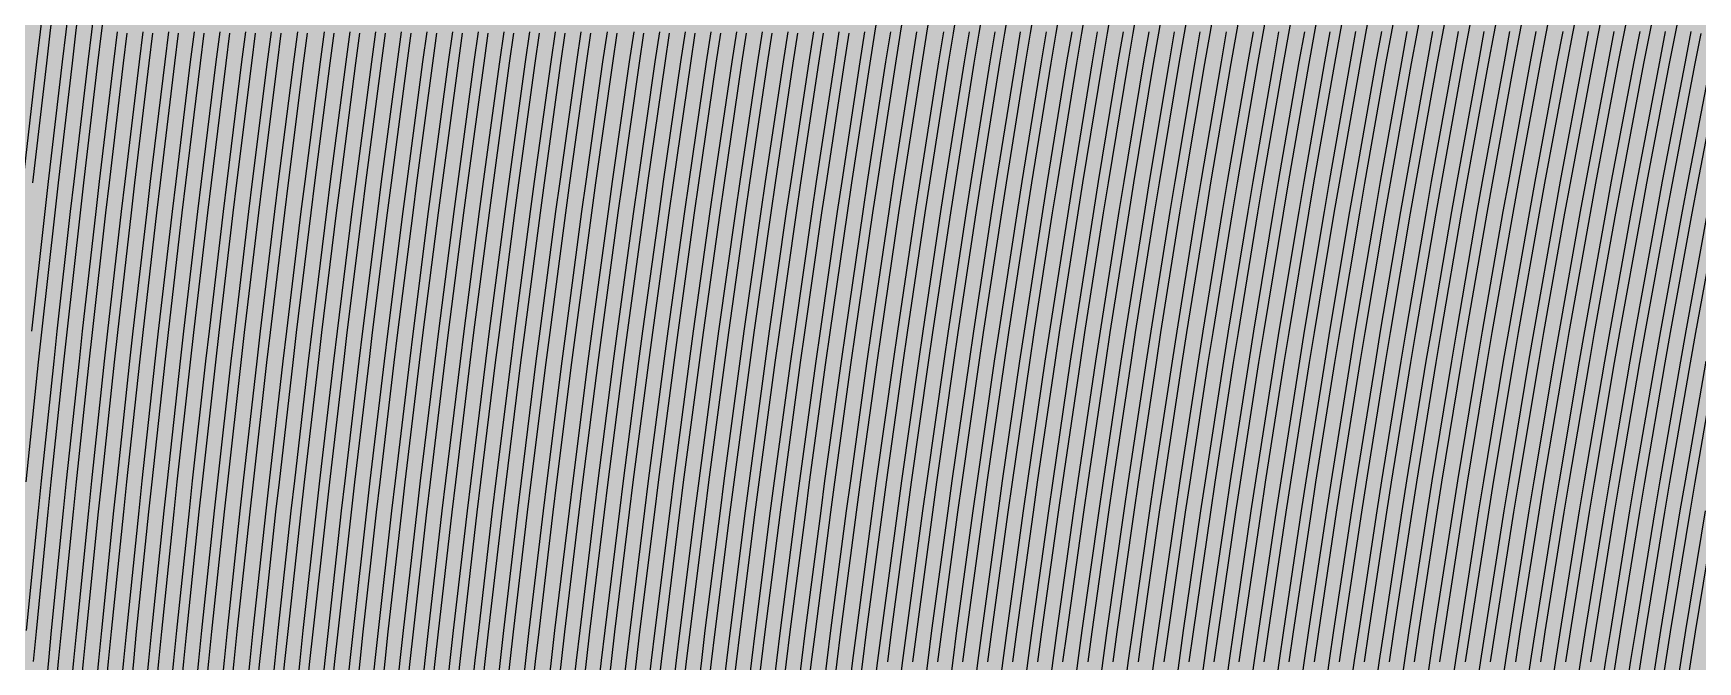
# Model space of a CAD drawing. Header units: metres. Extents: x -7240 to 10960, y -29667 to 1823.
# Drawn here: x 2383.1 to 2730.5, y -17179.5 to -17048.3 of the extents above; entities that cross this region are included whole.
import ezdxf

# ---------------------------------------------------------------- set-up
doc = ezdxf.new("R2010")
doc.units = ezdxf.units.M
doc.layers.add('Metal1', color=4, linetype='CONTINUOUS')
doc.layers.add('Polyimide', color=7, linetype='CONTINUOUS')

msp = doc.modelspace()

# ---------------------------------------------------------------- hatches: boundary and pattern name
at = {"layer": 'Polyimide'}
msp.add_hatch(color=7, dxfattribs=at).paths.add_polyline_path([(4088.45, -11806.89), (4098.72, -11851.21), (4115.58, -11893.47), (4138.63, -11932.7), (4167.35, -11967.99), (4201.08, -11998.53), (4239.03, -12023.62), (4280.35, -12042.68), (4349.18, -12073.73), (4413.2, -12113.76), (4471.26, -12162.04), (4522.3, -12217.69), (4565.39, -12279.7), (4599.74, -12346.94), (4624.73, -12418.19), (4639.91, -12492.16), (4645, -12567.5), (4639.91, -12642.84), (4624.73, -12716.8), (4599.74, -12788.06), (4565.39, -12855.3), (4522.3, -12917.31), (4471.26, -12972.96), (4413.2, -13021.24), (4349.18, -13061.27), (4280.35, -13092.32), (4239.03, -13111.38), (4201.08, -13136.47), (4167.35, -13167.01), (4138.63, -13202.3), (4115.58, -13241.52), (4098.72, -13283.78), (4088.45, -13328.11), (4085, -13373.48), (4085, -13567.5), (4099.45, -13861.55), (4142.64, -14152.77), (4214.18, -14438.35), (4313.36, -14715.55), (4439.24, -14981.69), (4590.59, -15234.21), (4765.97, -15470.68), (4963.68, -15688.82), (5181.82, -15886.53), (5418.29, -16061.91), (5670.81, -16213.26), (5936.95, -16339.14), (6214.15, -16438.32), (6499.73, -16509.85), (6790.95, -16553.05), (7085, -16567.5), (9960.38, -16567.5), (10038.79, -16571.35), (10116.45, -16582.87), (10192.6, -16601.95), (10266.52, -16628.4), (10337.49, -16661.96), (10404.83, -16702.32), (10467.89, -16749.09), (10526.06, -16801.81), (10578.78, -16859.98), (10625.55, -16923.04), (10665.91, -16990.38), (10699.48, -17061.35), (10725.93, -17135.27), (10745, -17211.43), (10756.52, -17289.08), (10760.38, -17367.5), (10760.38, -21957.3), (10721.61, -22012.91), (10685.97, -22070.59), (10653.58, -22130.14), (10624.53, -22191.39), (10598.92, -22254.16), (10576.82, -22318.25), (10558.3, -22383.46), (10543.41, -22449.6), (10532.21, -22516.46), (10524.72, -22583.84), (10520.97, -22651.53), (10520.97, -22719.32), (10524.72, -22787.01), (10532.21, -22854.38), (10543.41, -22921.24), (10558.3, -22987.38), (10576.82, -23052.6), (10598.92, -23116.68), (10624.53, -23179.45), (10653.58, -23240.71), (10685.97, -23300.26), (10721.61, -23357.93), (10760.38, -23413.54), (10760.38, -28667.5), (10756.52, -28745.91), (10745, -28823.57), (10725.93, -28899.73), (10699.48, -28973.65), (10665.91, -29044.62), (10625.55, -29111.96), (10578.78, -29175.01), (10526.06, -29233.19), (10467.89, -29285.91), (10404.83, -29332.68), (10337.49, -29373.04), (10266.52, -29406.6), (10192.6, -29433.05), (10116.45, -29452.13), (10038.79, -29463.65), (9960.38, -29467.5), (-6239.63, -29467.5), (-6318.04, -29463.65), (-6395.7, -29452.13), (-6471.85, -29433.05), (-6545.77, -29406.6), (-6616.74, -29373.04), (-6684.08, -29332.68), (-6747.14, -29285.91), (-6805.31, -29233.19), (-6858.03, -29175.01), (-6904.8, -29111.96), (-6945.16, -29044.62), (-6978.73, -28973.65), (-7005.18, -28899.73), (-7024.25, -28823.57), (-7035.77, -28745.91), (-7039.63, -28667.5), (-7039.63, -23426.32), (-6999.36, -23370.07), (-6962.33, -23311.63), (-6928.66, -23251.2), (-6898.45, -23188.96), (-6871.81, -23125.12), (-6848.81, -23059.88), (-6829.53, -22993.44), (-6814.04, -22926.02), (-6802.37, -22857.83), (-6794.57, -22789.09), (-6790.67, -22720.02), (-6790.67, -22650.84), (-6794.57, -22581.77), (-6802.37, -22513.03), (-6814.04, -22444.84), (-6829.53, -22377.42), (-6848.81, -22310.98), (-6871.81, -22245.74), (-6898.45, -22181.89), (-6928.66, -22119.66), (-6962.33, -22059.22), (-6999.36, -22000.79), (-7039.63, -21944.54), (-7039.63, -17367.5), (-7035.77, -17289.08), (-7024.25, -17211.43), (-7005.18, -17135.27), (-6978.73, -17061.35), (-6945.16, -16990.38), (-6904.8, -16923.04), (-6858.03, -16859.98), (-6805.31, -16801.81), (-6747.14, -16749.09), (-6684.08, -16702.32), (-6616.74, -16661.96), (-6545.77, -16628.4), (-6471.85, -16601.95), (-6395.7, -16582.87), (-6318.04, -16571.35), (-6239.63, -16567.5), (-3334, -16567.5), (-3039.95, -16553.05), (-2748.73, -16509.85), (-2463.15, -16438.32), (-2185.95, -16339.14), (-1919.81, -16213.26), (-1667.29, -16061.91), (-1430.82, -15886.53), (-1212.68, -15688.82), (-1014.97, -15470.68), (-839.59, -15234.21), (-688.24, -14981.69), (-562.36, -14715.55), (-463.18, -14438.35), (-391.64, -14152.77), (-348.45, -13861.55), (-334, -13567.5), (-334, -13373.48), (-337.45, -13328.11), (-347.72, -13283.78), (-364.58, -13241.52), (-387.63, -13202.3), (-416.35, -13167.01), (-450.08, -13136.47), (-488.03, -13111.38), (-529.35, -13092.32), (-529.35, -13092.32), (-598.18, -13061.27), (-662.2, -13021.24), (-720.26, -12972.96), (-771.3, -12917.31), (-814.39, -12855.3), (-848.74, -12788.06), (-873.73, -12716.8), (-888.91, -12642.84), (-894, -12567.5), (-888.91, -12492.16), (-873.73, -12418.19), (-848.74, -12346.94), (-814.39, -12279.7), (-771.3, -12217.69), (-720.26, -12162.04), (-662.2, -12113.76), (-598.18, -12073.73), (-529.35, -12042.68), (-488.03, -12023.62), (-450.08, -11998.53), (-416.35, -11967.99), (-387.63, -11932.7), (-364.58, -11893.47), (-347.72, -11851.21), (-337.45, -11806.89), (-334, -11761.52), (-334, -11074.31), (-337.45, -11028.94), (-347.72, -10984.62), (-364.58, -10942.36), (-387.63, -10903.13), (-416.35, -10867.84), (-450.08, -10837.3), (-488.03, -10812.21), (-529.35, -10793.16), (-529.35, -10793.16), (-598.18, -10762.1), (-662.2, -10722.07), (-720.26, -10673.8), (-771.3, -10618.15), (-814.39, -10556.13), (-848.74, -10488.89), (-873.73, -10417.64), (-888.91, -10343.67), (-894, -10268.33), (-888.91, -10192.99), (-873.73, -10119.03), (-848.74, -10047.77), (-814.39, -9980.53), (-771.3, -9918.52), (-720.26, -9862.87), (-662.2, -9814.59), (-598.18, -9774.56), (-529.35, -9743.51), (-488.03, -9724.45), (-450.08, -9699.36), (-416.35, -9668.82), (-387.63, -9633.53), (-364.58, -9594.31), (-347.72, -9552.05), (-337.45, -9507.72), (-334, -9462.35), (-334, -8775.14), (-337.45, -8729.78), (-347.72, -8685.45), (-364.58, -8643.19), (-387.63, -8603.96), (-416.35, -8568.68), (-450.08, -8538.14), (-488.03, -8513.05), (-529.35, -8493.99), (-529.35, -8493.99), (-598.18, -8462.94), (-662.2, -8422.91), (-720.26, -8374.63), (-771.3, -8318.98), (-814.39, -8256.97), (-848.74, -8189.73), (-873.73, -8118.47), (-888.91, -8044.5), (-894, -7969.17), (-888.91, -7893.83), (-873.73, -7819.86), (-848.74, -7748.61), (-814.39, -7681.36), (-771.3, -7619.35), (-720.26, -7563.7), (-662.2, -7515.42), (-598.18, -7475.4), (-529.35, -7444.34), (-529.35, -7444.34), (-488.03, -7425.28), (-450.08, -7400.2), (-416.35, -7369.66), (-387.63, -7334.37), (-364.58, -7295.14), (-347.72, -7252.88), (-337.45, -7208.56), (-334, -7163.19), (-334, -6475.98), (-337.45, -6430.61), (-347.72, -6386.29), (-364.58, -6344.02), (-387.63, -6304.8), (-416.35, -6269.51), (-450.08, -6238.97), (-488.03, -6213.88), (-529.35, -6194.82), (-529.35, -6194.82), (-598.18, -6163.77), (-662.2, -6123.74), (-720.26, -6075.46), (-771.3, -6019.81), (-814.39, -5957.8), (-848.74, -5890.56), (-873.73, -5819.31), (-888.91, -5745.34), (-894, -5670), (-888.91, -5594.66), (-873.73, -5520.69), (-848.74, -5449.44), (-814.39, -5382.2), (-771.3, -5320.19), (-720.26, -5264.54), (-662.2, -5216.26), (-598.18, -5176.23), (-529.35, -5145.18), (-529.35, -5145.18), (-488.03, -5126.12), (-450.08, -5101.03), (-416.35, -5070.49), (-387.63, -5035.2), (-364.58, -4995.98), (-347.72, -4953.71), (-337.45, -4909.39), (-334, -4864.02), (-334, 380), (-334, 1522.5), (-289, 1522.5), (-288.78, 1515.63), (-288.1, 1508.79), (-286.98, 1502.02), (-285.42, 1495.32), (-283.43, 1488.75), (-281.01, 1482.32), (-278.17, 1476.06), (-274.93, 1470), (-271.3, 1464.17), (-267.3, 1458.58), (-262.94, 1453.27), (-258.25, 1448.25), (-253.23, 1443.56), (-247.92, 1439.2), (-242.33, 1435.2), (-236.5, 1431.57), (-230.44, 1428.33), (-224.18, 1425.49), (-217.75, 1423.07), (-211.18, 1421.08), (-204.48, 1419.52), (-197.71, 1418.4), (-190.87, 1417.72), (-184, 1417.5), (-177.13, 1417.72), (-170.29, 1418.4), (-163.52, 1419.52), (-156.82, 1421.08), (-150.25, 1423.07), (-143.82, 1425.49), (-137.56, 1428.33), (-131.5, 1431.57), (-125.67, 1435.2), (-120.08, 1439.2), (-114.77, 1443.56), (-109.75, 1448.25), (-105.06, 1453.27), (-100.7, 1458.58), (-96.7, 1464.17), (-93.07, 1470), (-89.83, 1476.06), (-86.99, 1482.32), (-84.57, 1488.75), (-82.58, 1495.32), (-81.02, 1502.02), (-79.9, 1508.79), (-79.22, 1515.63), (-79, 1522.5), (1786, 1522.5), (3835, 1522.5), (3835.21, 1529.04), (3835.86, 1535.55), (3836.92, 1542.01), (3838.41, 1548.38), (3840.31, 1554.64), (3842.61, 1560.77), (3845.31, 1566.73), (3848.4, 1572.5), (3851.85, 1578.06), (3855.66, 1583.38), (3859.82, 1588.43), (3864.29, 1593.21), (3869.07, 1597.68), (3874.12, 1601.84), (3879.44, 1605.65), (3885, 1609.1), (3890.77, 1612.19), (3896.73, 1614.89), (3902.86, 1617.19), (3909.12, 1619.09), (3915.49, 1620.58), (3921.95, 1621.64), (3928.46, 1622.29), (3935, 1622.5), (3941.54, 1622.29), (3948.05, 1621.64), (3954.51, 1620.58), (3960.88, 1619.09), (3967.14, 1617.19), (3973.27, 1614.89), (3979.23, 1612.19), (3985, 1609.1), (3990.56, 1605.65), (3995.88, 1601.84), (4000.93, 1597.68), (4005.71, 1593.21), (4010.18, 1588.43), (4014.34, 1583.38), (4018.15, 1578.06), (4021.6, 1572.5), (4024.69, 1566.73), (4027.39, 1560.77), (4029.69, 1554.64), (4031.59, 1548.38), (4033.08, 1542.01), (4034.14, 1535.55), (4034.79, 1529.04), (4035, 1522.5), (4085, 1522.5), (4085, 380), (4085, 330), (4085, -4864.02), (4088.45, -4909.39), (4098.72, -4953.71), (4115.58, -4995.98), (4138.63, -5035.2), (4167.35, -5070.49), (4201.08, -5101.03), (4239.03, -5126.12), (4280.35, -5145.18), (4280.35, -5145.18), (4349.18, -5176.23), (4413.2, -5216.26), (4471.26, -5264.54), (4522.3, -5320.19), (4565.39, -5382.2), (4599.74, -5449.44), (4624.73, -5520.69), (4639.91, -5594.66), (4645, -5670), (4639.91, -5745.34), (4624.73, -5819.31), (4599.74, -5890.56), (4565.39, -5957.8), (4522.3, -6019.81), (4471.26, -6075.46), (4413.2, -6123.74), (4349.18, -6163.77), (4280.35, -6194.82), (4239.03, -6213.88), (4201.08, -6238.97), (4167.35, -6269.51), (4138.63, -6304.8), (4115.58, -6344.02), (4098.72, -6386.29), (4088.45, -6430.61), (4085, -6475.98), (4085, -11761.52), (4088.45, -11806.89)])

# ---------------------------------------------------------------- linework, layer by layer
at = {"layer": 'Metal1'}
for points in [[(2380.93, -17079.25), (2383.81, -17054.26), (2384.55, -17048), (2387.59, -17023.02), (2388.37, -17016.76), (2391.56, -16991.77), (2392.38, -16985.51), (2395.73, -16960.53), (2396.59, -16954.26), (2400.09, -16929.28), (2400.99, -16923.02), (2404.66, -16898.03), (2405.6, -16891.77), (2409.43, -16866.79), (2410.41, -16860.52), (2414.41, -16835.54), (2415.43, -16829.27)], [(2423.05, -16829.6), (2422.02, -16835.86), (2417.99, -16860.84), (2417, -16867.09), (2413.13, -16892.07), (2412.19, -16898.33), (2408.48, -16923.31), (2407.58, -16929.56), (2404.04, -16954.54), (2403.17, -16960.8), (2399.79, -16985.77), (2398.96, -16992.03), (2395.74, -17017.01), (2394.96, -17023.26), (2391.89, -17048.24), (2391.15, -17054.5), (2388.24, -17079.48), (2387.53, -17085.73), (2384.77, -17110.71), (2384.1, -17116.97), (2381.5, -17141.95)], [(2381.66, -17172.99), (2384.13, -17148), (2384.77, -17141.74), (2387.4, -17116.76), (2388.08, -17110.5), (2390.86, -17085.51), (2391.57, -17079.25), (2394.51, -17054.26), (2395.26, -17048), (2398.36, -17023.02), (2399.15, -17016.76), (2402.4, -16991.77), (2403.24, -16985.51), (2406.65, -16960.52), (2407.53, -16954.26), (2411.1, -16929.28), (2412.02, -16923.01), (2415.75, -16898.03), (2416.71, -16891.77), (2420.61, -16866.78), (2421.61, -16860.52), (2425.68, -16835.54), (2426.73, -16829.27)], [(2382.79, -17110.5), (2385.54, -17085.51), (2386.25, -17079.25), (2389.16, -17054.26), (2389.91, -17048), (2392.97, -17023.02), (2393.76, -17016.76), (2396.98, -16991.77), (2397.81, -16985.51), (2401.19, -16960.52), (2402.06, -16954.26), (2405.6, -16929.28), (2406.5, -16923.02), (2410.21, -16898.03), (2411.16, -16891.77), (2415.02, -16866.78), (2416.01, -16860.52), (2420.05, -16835.54), (2421.08, -16829.27)], [(2417.4, -16829.6), (2416.38, -16835.86), (2412.39, -16860.83), (2411.41, -16867.09), (2407.58, -16892.07), (2406.64, -16898.33), (2402.97, -16923.3), (2402.07, -16929.56), (2398.57, -16954.54), (2397.71, -16960.79), (2394.36, -16985.77), (2393.54, -16992.03), (2390.35, -17017.01), (2389.57, -17023.26), (2386.54, -17048.24), (2385.8, -17054.5), (2382.92, -17079.48)], [(2428.7, -16829.6), (2427.66, -16835.86), (2423.59, -16860.84), (2422.59, -16867.1), (2418.69, -16892.07), (2417.73, -16898.33), (2413.99, -16923.31), (2413.08, -16929.56), (2409.51, -16954.54), (2408.63, -16960.8), (2405.22, -16985.78), (2404.39, -16992.03), (2401.14, -17017.01), (2400.34, -17023.27), (2397.25, -17048.25), (2396.49, -17054.5), (2393.56, -17079.48), (2392.84, -17085.73), (2390.06, -17110.71), (2389.39, -17116.97), (2386.76, -17141.95), (2386.12, -17148.2), (2383.65, -17173.18), (2383.05, -17179.44)], [(2562.65, -17023.31), (2558.64, -17048.28), (2557.66, -17054.54), (2553.85, -17079.51), (2552.92, -17085.77), (2549.32, -17110.75), (2548.44, -17117), (2545.04, -17141.98), (2544.21, -17148.24), (2541, -17173.21), (2540.22, -17179.47), (2537.21, -17204.45)], [(2568.03, -17023.31), (2563.99, -17048.28), (2563.01, -17054.54), (2559.17, -17079.51), (2558.24, -17085.77), (2554.61, -17110.75), (2553.72, -17117.01), (2550.29, -17141.98), (2549.46, -17148.24), (2546.23, -17173.21), (2545.45, -17179.47), (2542.42, -17204.45)], [(2573.56, -17023.31), (2569.48, -17048.28), (2568.49, -17054.54), (2564.62, -17079.52), (2563.67, -17085.77), (2560.01, -17110.75), (2559.11, -17117.01), (2555.65, -17141.98), (2554.81, -17148.24), (2551.55, -17173.22), (2550.76, -17179.47), (2547.7, -17204.45)], [(2579.18, -17023.31), (2575.06, -17048.28), (2574.05, -17054.54), (2570.14, -17079.52), (2569.18, -17085.78), (2565.48, -17110.75), (2564.57, -17117.01), (2561.07, -17141.98), (2560.22, -17148.24), (2556.92, -17173.22), (2556.12, -17179.47), (2553.02, -17204.45)], [(2584.57, -17023.31), (2580.42, -17048.29), (2579.4, -17054.55), (2575.46, -17079.52), (2574.5, -17085.78), (2570.76, -17110.75), (2569.86, -17117.01), (2566.33, -17141.98), (2565.47, -17148.24), (2562.15, -17173.22), (2561.34, -17179.47)], [(2589.95, -17023.32), (2585.77, -17048.29), (2584.75, -17054.55), (2580.78, -17079.52), (2579.81, -17085.78), (2576.05, -17110.75), (2575.14, -17117.01), (2571.59, -17141.99), (2570.72, -17148.24), (2567.38, -17173.22), (2566.57, -17179.48)], [(2595.34, -17023.32), (2591.13, -17048.29), (2590.1, -17054.55), (2586.1, -17079.52), (2585.13, -17085.78), (2581.34, -17110.75), (2580.42, -17117.01), (2576.85, -17141.99), (2575.98, -17148.24), (2572.61, -17173.22), (2571.79, -17179.48)], [(2600.72, -17023.32), (2596.48, -17048.29), (2595.45, -17054.55), (2591.42, -17079.52), (2590.44, -17085.78), (2586.63, -17110.75), (2585.7, -17117.01), (2582.11, -17141.99), (2581.23, -17148.25), (2577.84, -17173.22), (2577.02, -17179.48)], [(2606.11, -17023.32), (2601.84, -17048.29), (2600.8, -17054.55), (2596.75, -17079.52), (2595.76, -17085.78), (2591.92, -17110.76), (2590.99, -17117.01), (2587.36, -17141.99), (2586.48, -17148.25), (2583.07, -17173.22), (2582.24, -17179.48)], [(2611.49, -17023.32), (2607.19, -17048.29), (2606.14, -17054.55), (2602.07, -17079.52), (2601.07, -17085.78), (2597.21, -17110.76), (2596.27, -17117.02), (2592.62, -17141.99), (2591.73, -17148.25), (2588.3, -17173.22), (2587.47, -17179.48)], [(2616.87, -17023.32), (2612.55, -17048.29), (2611.49, -17054.55), (2607.39, -17079.52), (2606.39, -17085.79), (2602.5, -17110.76), (2601.55, -17117.02), (2597.88, -17141.99), (2596.99, -17148.25), (2593.53, -17173.22), (2592.69, -17179.48)], [(2622.26, -17023.32), (2617.91, -17048.29), (2616.84, -17054.56), (2612.71, -17079.53), (2611.7, -17085.79), (2607.79, -17110.76), (2606.84, -17117.02), (2603.14, -17141.99), (2602.24, -17148.25), (2598.76, -17173.22), (2597.91, -17179.48)], [(2627.64, -17023.33), (2623.26, -17048.29), (2622.19, -17054.56), (2618.03, -17079.53), (2617.02, -17085.79), (2613.08, -17110.76), (2612.12, -17117.02), (2608.4, -17141.99), (2607.49, -17148.25), (2603.99, -17173.22), (2603.14, -17179.48)], [(2633.03, -17023.33), (2628.62, -17048.3), (2627.54, -17054.56), (2623.35, -17079.53), (2622.33, -17085.79), (2618.37, -17110.76), (2617.4, -17117.02), (2613.66, -17141.99), (2612.75, -17148.25), (2609.22, -17173.23), (2608.36, -17179.48)], [(2638.56, -17023.33), (2634.11, -17048.3), (2633.02, -17054.56), (2628.8, -17079.53), (2627.77, -17085.79), (2623.77, -17110.76), (2622.79, -17117.02), (2619.01, -17141.99), (2618.09, -17148.25), (2614.53, -17173.23), (2613.67, -17179.48)], [(2644.18, -17023.33), (2639.69, -17048.3), (2638.59, -17054.56), (2634.32, -17079.53), (2633.28, -17085.79), (2629.24, -17110.76), (2628.25, -17117.02), (2624.43, -17142), (2623.5, -17148.26), (2619.91, -17173.23), (2619.03, -17179.49)], [(2649.57, -17023.33), (2645.04, -17048.3), (2643.94, -17054.56), (2639.64, -17079.53), (2638.59, -17085.79), (2634.52, -17110.76), (2633.53, -17117.03), (2629.69, -17142), (2628.76, -17148.26), (2625.14, -17173.23), (2624.26, -17179.49)], [(2654.95, -17023.33), (2650.4, -17048.3), (2649.28, -17054.56), (2644.96, -17079.53), (2643.91, -17085.8), (2639.81, -17110.77), (2638.82, -17117.03), (2634.95, -17142), (2634.01, -17148.26), (2630.37, -17173.23), (2629.48, -17179.49)], [(2660.33, -17023.33), (2655.75, -17048.3), (2654.63, -17054.57), (2650.28, -17079.53), (2649.22, -17085.8), (2645.1, -17110.77), (2644.1, -17117.03), (2640.21, -17142), (2639.26, -17148.26), (2635.6, -17173.23), (2634.71, -17179.49)], [(2665.72, -17023.34), (2661.11, -17048.3), (2659.98, -17054.57), (2655.6, -17079.54), (2654.54, -17085.8), (2650.39, -17110.77), (2649.38, -17117.03), (2645.47, -17142), (2644.51, -17148.26), (2640.83, -17173.23), (2639.93, -17179.49)], [(2671.1, -17023.34), (2666.46, -17048.3), (2665.33, -17054.57), (2660.93, -17079.54), (2659.85, -17085.8), (2655.68, -17110.77), (2654.66, -17117.03), (2650.72, -17142), (2649.77, -17148.26), (2646.06, -17173.23), (2645.15, -17179.49)], [(2676.49, -17023.34), (2671.82, -17048.31), (2670.68, -17054.57), (2666.25, -17079.54), (2665.17, -17085.8), (2660.97, -17110.77), (2659.95, -17117.03), (2655.98, -17142), (2655.02, -17148.26), (2651.29, -17173.23), (2650.38, -17179.49)], [(2681.87, -17023.34), (2677.18, -17048.31), (2676.03, -17054.57), (2671.57, -17079.54), (2670.48, -17085.8), (2666.26, -17110.77), (2665.23, -17117.03), (2661.24, -17142), (2660.27, -17148.26), (2656.52, -17173.23), (2655.6, -17179.49)], [(2687.26, -17023.34), (2682.53, -17048.31), (2681.38, -17054.57), (2676.89, -17079.54), (2675.8, -17085.8), (2671.55, -17110.77), (2670.51, -17117.03), (2666.5, -17142), (2665.52, -17148.26), (2661.75, -17173.23), (2660.83, -17179.49)], [(2692.64, -17023.34), (2687.89, -17048.31), (2686.73, -17054.57), (2682.21, -17079.54), (2681.11, -17085.8), (2676.84, -17110.77), (2675.8, -17117.03), (2671.76, -17142), (2670.78, -17148.27), (2666.98, -17173.24), (2666.05, -17179.5)], [(2698.03, -17023.34), (2693.24, -17048.31), (2692.07, -17054.57), (2687.53, -17079.54), (2686.43, -17085.81), (2682.13, -17110.77), (2681.08, -17117.04), (2677.02, -17142), (2676.03, -17148.27), (2672.2, -17173.24), (2671.28, -17179.5)], [(2703.55, -17023.35), (2698.73, -17048.31), (2697.55, -17054.58), (2692.98, -17079.54), (2691.86, -17085.81), (2687.52, -17110.77), (2686.47, -17117.04), (2682.37, -17142.01), (2681.38, -17148.27), (2677.52, -17173.24), (2676.58, -17179.5)], [(2709.18, -17023.35), (2704.31, -17048.31), (2703.12, -17054.58), (2698.5, -17079.54), (2697.37, -17085.81), (2692.99, -17110.78), (2691.93, -17117.04), (2687.79, -17142.01), (2686.79, -17148.27), (2682.89, -17173.24), (2681.95, -17179.5)], [(2714.56, -17023.35), (2709.67, -17048.31), (2708.47, -17054.58), (2703.82, -17079.55), (2702.69, -17085.81), (2698.28, -17110.78), (2697.21, -17117.04), (2693.05, -17142.01), (2692.04, -17148.27), (2688.12, -17173.24), (2687.17, -17179.5)], [(2719.95, -17023.35), (2715.02, -17048.32), (2713.82, -17054.58), (2709.14, -17079.55), (2708, -17085.81), (2703.57, -17110.78), (2702.49, -17117.04), (2698.31, -17142.01), (2697.29, -17148.27), (2693.35, -17173.24), (2692.4, -17179.5)], [(2725.33, -17023.35), (2720.38, -17048.32), (2719.17, -17054.58), (2714.46, -17079.55), (2713.32, -17085.81), (2708.86, -17110.78), (2707.78, -17117.04), (2703.57, -17142.01), (2702.54, -17148.27), (2698.58, -17173.24), (2697.62, -17179.5)], [(2730.72, -17023.35), (2725.73, -17048.32), (2724.52, -17054.58), (2719.79, -17079.55), (2718.63, -17085.81), (2714.15, -17110.78), (2713.06, -17117.04), (2708.83, -17142.01), (2707.8, -17148.27), (2703.81, -17173.24), (2702.84, -17179.5)], [(2381.18, -17235.48), (2383.37, -17210.49), (2383.94, -17204.24), (2386.28, -17179.25), (2386.89, -17172.99), (2389.39, -17148), (2390.03, -17141.74), (2392.68, -17116.76), (2393.37, -17110.5), (2396.17, -17085.51), (2396.89, -17079.25), (2399.86, -17054.26), (2400.62, -17048)], [(2381.36, -17297.98), (2383.27, -17272.99), (2383.76, -17266.73), (2385.82, -17241.74), (2386.36, -17235.48), (2388.57, -17210.49), (2389.14, -17204.24), (2391.51, -17179.25), (2392.12, -17172.99), (2394.64, -17148), (2395.29, -17141.74), (2397.96, -17116.75), (2398.65, -17110.49), (2401.49, -17085.51), (2402.22, -17079.25), (2405.21, -17054.26), (2405.98, -17048)], [(2382.21, -17360.47), (2383.83, -17335.48), (2384.26, -17329.22), (2386.03, -17304.23), (2386.49, -17297.98), (2388.42, -17272.99), (2388.92, -17266.73), (2391, -17241.74), (2391.54, -17235.48), (2393.77, -17210.49), (2394.35, -17204.23), (2396.73, -17179.25), (2397.35, -17172.99), (2399.89, -17148), (2400.55, -17141.74), (2403.25, -17116.75), (2403.94, -17110.49), (2406.8, -17085.51), (2407.54, -17079.25), (2410.56, -17054.26), (2411.33, -17048)], [(2413.32, -17048.25), (2412.54, -17054.5), (2409.52, -17079.48), (2408.79, -17085.74), (2405.93, -17110.72), (2405.24, -17116.97), (2402.54, -17141.95), (2401.88, -17148.21), (2399.34, -17173.19), (2398.72, -17179.44), (2396.34, -17204.42), (2395.76, -17210.67), (2393.53, -17235.66), (2392.99, -17241.91), (2390.91, -17266.89), (2390.41, -17273.14), (2388.49, -17298.13), (2388.02, -17304.38), (2386.25, -17329.36), (2385.83, -17335.61), (2384.2, -17360.6), (2383.82, -17366.85), (2382.34, -17391.83)], [(2402.61, -17048.25), (2401.84, -17054.5), (2398.88, -17079.48), (2398.16, -17085.73), (2395.35, -17110.72), (2394.67, -17116.97), (2392.02, -17141.95), (2391.38, -17148.2), (2388.88, -17173.19), (2388.27, -17179.44), (2385.93, -17204.42), (2385.36, -17210.67), (2383.17, -17235.66), (2382.64, -17241.91)], [(2407.96, -17048.25), (2407.19, -17054.5), (2404.2, -17079.48), (2403.47, -17085.74), (2400.64, -17110.72), (2399.95, -17116.97), (2397.28, -17141.95), (2396.63, -17148.2), (2394.11, -17173.19), (2393.5, -17179.44), (2391.13, -17204.42), (2390.56, -17210.67), (2388.35, -17235.66), (2387.82, -17241.91), (2385.76, -17266.89), (2385.26, -17273.14), (2383.35, -17298.13), (2382.9, -17304.38)], [(2399.55, -17204.23), (2401.96, -17179.25), (2402.58, -17172.99), (2405.14, -17148), (2405.81, -17141.74), (2408.53, -17116.75), (2409.23, -17110.49), (2412.12, -17085.51), (2412.86, -17079.25), (2415.91, -17054.26), (2416.69, -17048)], [(2418.67, -17048.25), (2417.89, -17054.5), (2414.85, -17079.48), (2414.1, -17085.74), (2411.22, -17110.72), (2410.52, -17116.97), (2407.8, -17141.95), (2407.13, -17148.21), (2404.57, -17173.19), (2403.95, -17179.44), (2401.54, -17204.42)], [(2404.75, -17204.23), (2407.18, -17179.25), (2407.81, -17172.99), (2410.4, -17148), (2411.07, -17141.74), (2413.81, -17116.75), (2414.52, -17110.49), (2417.43, -17085.51), (2418.18, -17079.24), (2421.25, -17054.26), (2422.04, -17048)], [(2424.03, -17048.25), (2423.24, -17054.51), (2420.17, -17079.49), (2419.42, -17085.74), (2416.51, -17110.72), (2415.8, -17116.97), (2413.05, -17141.95), (2412.39, -17148.21), (2409.8, -17173.19), (2409.17, -17179.44), (2406.74, -17204.42)], [(2409.95, -17204.23), (2412.41, -17179.24), (2413.04, -17172.99), (2415.65, -17148), (2416.32, -17141.74), (2419.1, -17116.75), (2419.81, -17110.49), (2422.75, -17085.5), (2423.5, -17079.24), (2426.6, -17054.26), (2427.4, -17048)], [(2429.38, -17048.25), (2428.59, -17054.51), (2425.49, -17079.49), (2424.73, -17085.74), (2421.8, -17110.72), (2421.08, -17116.97), (2418.31, -17141.96), (2417.64, -17148.21), (2415.03, -17173.19), (2414.4, -17179.44), (2411.95, -17204.42)], [(2415.16, -17204.23), (2417.63, -17179.24), (2418.27, -17172.98), (2420.9, -17148), (2421.58, -17141.74), (2424.38, -17116.75), (2425.1, -17110.49), (2428.06, -17085.5), (2428.83, -17079.24), (2431.95, -17054.26), (2432.76, -17047.99)], [(2434.74, -17048.25), (2433.94, -17054.51), (2430.81, -17079.49), (2430.05, -17085.74), (2427.09, -17110.72), (2426.37, -17116.98), (2423.57, -17141.96), (2422.89, -17148.21), (2420.26, -17173.19), (2419.62, -17179.44), (2417.15, -17204.43)], [(2420.44, -17204.23), (2422.94, -17179.24), (2423.59, -17172.98), (2426.25, -17148), (2426.94, -17141.74), (2429.77, -17116.75), (2430.5, -17110.49), (2433.5, -17085.5), (2434.27, -17079.24), (2437.43, -17054.26), (2438.25, -17047.99)], [(2440.23, -17048.25), (2439.42, -17054.51), (2436.25, -17079.49), (2435.48, -17085.74), (2432.49, -17110.72), (2431.76, -17116.98), (2428.93, -17141.96), (2428.24, -17148.21), (2425.57, -17173.19), (2424.93, -17179.45), (2422.43, -17204.43)], [(2425.77, -17204.23), (2428.3, -17179.24), (2428.96, -17172.98), (2431.66, -17147.99), (2432.36, -17141.73), (2435.23, -17116.75), (2435.97, -17110.49), (2439.01, -17085.5), (2439.79, -17079.24), (2443, -17054.25), (2443.83, -17047.99)], [(2445.81, -17048.26), (2444.98, -17054.51), (2441.78, -17079.49), (2440.99, -17085.75), (2437.96, -17110.72), (2437.22, -17116.98), (2434.35, -17141.96), (2433.65, -17148.21), (2430.95, -17173.19), (2430.29, -17179.45), (2427.76, -17204.43)], [(2430.97, -17204.23), (2433.53, -17179.24), (2434.19, -17172.98), (2436.91, -17147.99), (2437.62, -17141.73), (2440.51, -17116.75), (2441.26, -17110.49), (2444.32, -17085.5), (2445.11, -17079.24), (2448.35, -17054.25), (2449.18, -17047.99)], [(2451.16, -17048.26), (2450.33, -17054.51), (2447.1, -17079.49), (2446.31, -17085.75), (2443.25, -17110.73), (2442.5, -17116.98), (2439.61, -17141.96), (2438.9, -17148.21), (2436.18, -17173.19), (2435.52, -17179.45), (2432.96, -17204.43)], [(2436.17, -17204.23), (2438.75, -17179.24), (2439.42, -17172.98), (2442.17, -17147.99), (2442.88, -17141.73), (2445.8, -17116.75), (2446.55, -17110.48), (2449.64, -17085.5), (2450.44, -17079.24), (2453.7, -17054.25), (2454.54, -17047.99)], [(2456.52, -17048.26), (2455.68, -17054.51), (2452.42, -17079.49), (2451.62, -17085.75), (2448.53, -17110.73), (2447.78, -17116.98), (2444.86, -17141.96), (2444.16, -17148.22), (2441.41, -17173.2), (2440.74, -17179.45), (2438.16, -17204.43)], [(2441.37, -17204.23), (2443.98, -17179.24), (2444.65, -17172.98), (2447.42, -17147.99), (2448.14, -17141.73), (2451.08, -17116.75), (2451.84, -17110.48), (2454.95, -17085.5), (2455.76, -17079.24), (2459.05, -17054.25), (2459.89, -17047.99)], [(2461.88, -17048.26), (2461.03, -17054.52), (2457.74, -17079.49), (2456.94, -17085.75), (2453.82, -17110.73), (2453.07, -17116.98), (2450.12, -17141.96), (2449.41, -17148.22), (2446.64, -17173.2), (2445.96, -17179.45), (2443.36, -17204.43)], [(2446.58, -17204.23), (2449.2, -17179.24), (2449.88, -17172.98), (2452.67, -17147.99), (2453.4, -17141.73), (2456.36, -17116.74), (2457.13, -17110.48), (2460.27, -17085.5), (2461.08, -17079.23), (2464.4, -17054.25), (2465.25, -17047.99)], [(2467.23, -17048.26), (2466.38, -17054.52), (2463.06, -17079.49), (2462.25, -17085.75), (2459.11, -17110.73), (2458.35, -17116.98), (2455.38, -17141.96), (2454.66, -17148.22), (2451.87, -17173.2), (2451.19, -17179.45), (2448.57, -17204.43)], [(2451.78, -17204.22), (2454.42, -17179.24), (2455.11, -17172.98), (2457.93, -17147.99), (2458.65, -17141.73), (2461.65, -17116.74), (2462.42, -17110.48), (2465.58, -17085.5), (2466.4, -17079.23), (2469.75, -17054.25), (2470.61, -17047.99)], [(2472.59, -17048.26), (2471.73, -17054.52), (2468.38, -17079.5), (2467.57, -17085.75), (2464.4, -17110.73), (2463.63, -17116.98), (2460.64, -17141.96), (2459.91, -17148.22), (2457.1, -17173.2), (2456.41, -17179.45), (2453.77, -17204.43)], [(2456.98, -17204.22), (2459.65, -17179.24), (2460.34, -17172.98), (2463.18, -17147.99), (2463.91, -17141.73), (2466.93, -17116.74), (2467.71, -17110.48), (2470.9, -17085.5), (2471.72, -17079.23), (2475.09, -17054.25), (2475.96, -17047.98)], [(2477.94, -17048.26), (2477.08, -17054.52), (2473.71, -17079.5), (2472.88, -17085.75), (2469.69, -17110.73), (2468.91, -17116.99), (2465.9, -17141.96), (2465.17, -17148.22), (2462.33, -17173.2), (2461.64, -17179.45), (2458.97, -17204.43)], [(2462.19, -17204.22), (2464.87, -17179.24), (2465.57, -17172.98), (2468.43, -17147.99), (2469.17, -17141.73), (2472.21, -17116.74), (2473, -17110.48), (2476.22, -17085.49), (2477.04, -17079.23), (2480.44, -17054.25), (2481.32, -17047.98)], [(2483.3, -17048.26), (2482.42, -17054.52), (2479.03, -17079.5), (2478.2, -17085.75), (2474.98, -17110.73), (2474.2, -17116.99), (2471.16, -17141.97), (2470.42, -17148.22), (2467.56, -17173.2), (2466.86, -17179.45), (2464.17, -17204.43)], [(2467.39, -17204.22), (2470.1, -17179.24), (2470.8, -17172.97), (2473.69, -17147.99), (2474.43, -17141.73), (2477.5, -17116.74), (2478.29, -17110.48), (2481.53, -17085.49), (2482.37, -17079.23), (2485.79, -17054.25), (2486.67, -17047.98)], [(2488.65, -17048.27), (2487.77, -17054.52), (2484.35, -17079.5), (2483.51, -17085.76), (2480.27, -17110.73), (2479.48, -17116.99), (2476.42, -17141.97), (2475.67, -17148.22), (2472.79, -17173.2), (2472.09, -17179.45), (2469.38, -17204.43)], [(2472.59, -17204.22), (2475.32, -17179.23), (2476.03, -17172.97), (2478.94, -17147.99), (2479.69, -17141.73), (2482.78, -17116.74), (2483.58, -17110.48), (2486.85, -17085.49), (2487.69, -17079.23), (2491.14, -17054.25), (2492.03, -17047.98)], [(2494.01, -17048.27), (2493.12, -17054.52), (2489.67, -17079.5), (2488.83, -17085.76), (2485.56, -17110.73), (2484.76, -17116.99), (2481.67, -17141.97), (2480.92, -17148.22), (2478.02, -17173.2), (2477.31, -17179.46), (2474.58, -17204.44)], [(2477.79, -17204.22), (2480.55, -17179.23), (2481.26, -17172.97), (2484.19, -17147.99), (2484.95, -17141.72), (2488.06, -17116.74), (2488.86, -17110.48), (2492.16, -17085.49), (2493.01, -17079.23), (2496.49, -17054.24), (2497.39, -17047.98)], [(2499.37, -17048.27), (2498.47, -17054.52), (2494.99, -17079.5), (2494.14, -17085.76), (2490.85, -17110.73), (2490.05, -17116.99), (2486.93, -17141.97), (2486.18, -17148.22), (2483.25, -17173.2), (2482.53, -17179.46), (2479.78, -17204.44)], [(2483.07, -17204.22), (2485.85, -17179.23), (2486.57, -17172.97), (2489.54, -17147.99), (2490.3, -17141.72), (2493.45, -17116.74), (2494.26, -17110.48), (2497.59, -17085.49), (2498.45, -17079.23), (2501.97, -17054.24), (2502.88, -17047.98)], [(2504.86, -17048.27), (2503.95, -17054.53), (2500.43, -17079.5), (2499.58, -17085.76), (2496.25, -17110.74), (2495.43, -17116.99), (2492.29, -17141.97), (2491.52, -17148.23), (2488.56, -17173.2), (2487.84, -17179.46), (2485.06, -17204.44)], [(2488.4, -17204.22), (2491.22, -17179.23), (2491.95, -17172.97), (2494.95, -17147.98), (2495.72, -17141.72), (2498.91, -17116.74), (2499.73, -17110.47), (2503.11, -17085.49), (2503.98, -17079.23), (2507.54, -17054.24), (2508.46, -17047.98)], [(2510.43, -17048.27), (2509.52, -17054.53), (2505.96, -17079.5), (2505.09, -17085.76), (2501.72, -17110.74), (2500.89, -17116.99), (2497.71, -17141.97), (2496.93, -17148.23), (2493.93, -17173.2), (2493.21, -17179.46), (2490.39, -17204.44)], [(2493.61, -17204.22), (2496.44, -17179.23), (2497.18, -17172.97), (2500.2, -17147.98), (2500.98, -17141.72), (2504.19, -17116.74), (2505.02, -17110.47), (2508.42, -17085.49), (2509.3, -17079.22), (2512.89, -17054.24), (2513.81, -17047.98)], [(2515.79, -17048.27), (2514.87, -17054.53), (2511.28, -17079.51), (2510.4, -17085.76), (2507.01, -17110.74), (2506.18, -17117), (2502.97, -17141.97), (2502.19, -17148.23), (2499.16, -17173.21), (2498.43, -17179.46), (2495.59, -17204.44)], [(2498.81, -17204.22), (2501.67, -17179.23), (2502.41, -17172.97), (2505.46, -17147.98), (2506.24, -17141.72), (2509.48, -17116.74), (2510.31, -17110.47), (2513.74, -17085.49), (2514.62, -17079.22), (2518.24, -17054.24), (2519.17, -17047.98)], [(2521.15, -17048.27), (2520.22, -17054.53), (2516.6, -17079.51), (2515.72, -17085.76), (2512.29, -17110.74), (2511.46, -17117), (2508.23, -17141.97), (2507.44, -17148.23), (2504.39, -17173.21), (2503.65, -17179.46), (2500.8, -17204.44)], [(2504.01, -17204.22), (2506.89, -17179.23), (2507.64, -17172.97), (2510.71, -17147.98), (2511.5, -17141.72), (2514.76, -17116.73), (2515.6, -17110.47), (2519.05, -17085.49), (2519.94, -17079.22), (2523.59, -17054.24), (2524.52, -17047.97)], [(2526.5, -17048.27), (2525.56, -17054.53), (2521.92, -17079.51), (2521.03, -17085.76), (2517.58, -17110.74), (2516.74, -17117), (2513.48, -17141.97), (2512.69, -17148.23), (2509.62, -17173.21), (2508.88, -17179.46), (2506, -17204.44)], [(2509.21, -17204.21), (2512.12, -17179.23), (2512.87, -17172.97), (2515.96, -17147.98), (2516.76, -17141.72), (2520.04, -17116.73), (2520.89, -17110.47), (2524.37, -17085.49), (2525.26, -17079.22), (2528.93, -17054.24), (2529.88, -17047.97)], [(2531.86, -17048.27), (2530.91, -17054.53), (2527.24, -17079.51), (2526.35, -17085.77), (2522.87, -17110.74), (2522.03, -17117), (2518.74, -17141.98), (2517.95, -17148.23), (2514.85, -17173.21), (2514.1, -17179.46), (2511.2, -17204.44)], [(2514.42, -17204.21), (2517.34, -17179.23), (2518.1, -17172.97), (2521.21, -17147.98), (2522.02, -17141.72), (2525.33, -17116.73), (2526.18, -17110.47), (2529.68, -17085.49), (2530.59, -17079.22), (2534.28, -17054.24), (2535.24, -17047.97)], [(2537.21, -17048.28), (2536.26, -17054.53), (2532.56, -17079.51), (2531.66, -17085.77), (2528.16, -17110.74), (2527.31, -17117), (2524, -17141.98), (2523.2, -17148.23), (2520.08, -17173.21), (2519.33, -17179.46), (2516.4, -17204.44)], [(2519.62, -17204.21), (2522.57, -17179.23), (2523.33, -17172.96), (2526.47, -17147.98), (2527.28, -17141.72), (2530.61, -17116.73), (2531.47, -17110.47), (2535, -17085.48), (2535.91, -17079.22), (2539.63, -17054.24), (2540.59, -17047.97)], [(2542.57, -17048.28), (2541.61, -17054.54), (2537.89, -17079.51), (2536.98, -17085.77), (2533.45, -17110.74), (2532.59, -17117), (2529.26, -17141.98), (2528.45, -17148.23), (2525.31, -17173.21), (2524.55, -17179.47), (2521.61, -17204.44)], [(2524.82, -17204.21), (2527.79, -17179.23), (2528.56, -17172.96), (2531.72, -17147.98), (2532.54, -17141.72), (2535.89, -17116.73), (2536.76, -17110.47), (2540.31, -17085.48), (2541.23, -17079.22), (2544.98, -17054.24), (2545.95, -17047.97)], [(2547.92, -17048.28), (2546.96, -17054.54), (2543.21, -17079.51), (2542.29, -17085.77), (2538.74, -17110.74), (2537.87, -17117), (2534.52, -17141.98), (2533.7, -17148.23), (2530.54, -17173.21), (2529.78, -17179.47), (2526.81, -17204.44)], [(2530.03, -17204.21), (2533.01, -17179.23), (2533.79, -17172.96), (2536.97, -17147.98), (2537.8, -17141.71), (2541.18, -17116.73), (2542.05, -17110.47), (2545.63, -17085.48), (2546.55, -17079.22), (2550.33, -17054.24), (2551.3, -17047.97)], [(2553.28, -17048.28), (2552.31, -17054.54), (2548.53, -17079.51), (2547.61, -17085.77), (2544.03, -17110.75), (2543.16, -17117), (2539.78, -17141.98), (2538.96, -17148.24), (2535.77, -17173.21), (2535, -17179.47), (2532.01, -17204.45)], [(2535.23, -17204.21), (2538.24, -17179.23), (2539.02, -17172.96), (2542.23, -17147.98), (2543.05, -17141.71), (2546.46, -17116.73), (2547.34, -17110.46), (2550.94, -17085.48), (2551.87, -17079.22), (2555.68, -17054.23), (2556.66, -17047.97)], [(2540.43, -17204.21), (2543.46, -17179.23), (2544.25, -17172.96), (2547.48, -17147.98), (2548.31, -17141.71), (2551.74, -17116.73), (2552.63, -17110.46), (2556.26, -17085.48), (2557.2, -17079.22), (2561.03, -17054.23), (2562.02, -17047.97)], [(2545.71, -17204.21), (2548.77, -17179.22), (2549.56, -17172.96), (2552.83, -17147.98), (2553.67, -17141.71), (2557.13, -17116.73), (2558.03, -17110.46), (2561.69, -17085.48), (2562.64, -17079.21), (2566.51, -17054.23), (2567.51, -17047.96)], [(2551.04, -17204.21), (2554.14, -17179.22), (2554.94, -17172.96), (2558.24, -17147.98), (2559.09, -17141.71), (2562.59, -17116.73), (2563.5, -17110.46), (2567.2, -17085.48), (2568.16, -17079.21), (2572.08, -17054.23), (2573.09, -17047.96)], [(2556.24, -17204.21), (2559.36, -17179.22), (2560.17, -17172.96), (2563.49, -17147.97), (2564.35, -17141.71), (2567.88, -17116.73), (2568.79, -17110.46), (2572.52, -17085.48), (2573.48, -17079.21), (2577.43, -17054.23), (2578.44, -17047.96)], [(2561.45, -17204.21), (2564.58, -17179.22), (2565.4, -17172.96), (2568.74, -17147.97), (2569.61, -17141.71), (2573.16, -17116.73), (2574.08, -17110.46), (2577.84, -17085.48), (2578.81, -17079.21), (2582.78, -17054.23), (2583.8, -17047.96)], [(2566.65, -17204.2), (2569.81, -17179.22), (2570.63, -17172.96), (2574, -17147.97), (2574.87, -17141.71), (2578.44, -17116.72), (2579.37, -17110.46), (2583.15, -17085.48), (2584.13, -17079.21), (2588.12, -17054.23), (2589.15, -17047.96)], [(2571.85, -17204.2), (2575.03, -17179.22), (2575.86, -17172.96), (2579.25, -17147.97), (2580.12, -17141.71), (2583.72, -17116.72), (2584.65, -17110.46), (2588.47, -17085.48), (2589.45, -17079.21), (2593.47, -17054.23), (2594.51, -17047.96)], [(2577.05, -17204.2), (2580.26, -17179.22), (2581.09, -17172.95), (2584.5, -17147.97), (2585.38, -17141.71), (2589.01, -17116.72), (2589.94, -17110.46), (2593.78, -17085.48), (2594.77, -17079.21), (2598.82, -17054.23), (2599.87, -17047.96)], [(2582.26, -17204.2), (2585.48, -17179.22), (2586.32, -17172.95), (2589.75, -17147.97), (2590.64, -17141.7), (2594.29, -17116.72), (2595.23, -17110.45), (2599.1, -17085.47), (2600.09, -17079.21), (2604.17, -17054.23), (2605.22, -17047.96)], [(2587.46, -17204.2), (2590.71, -17179.22), (2591.55, -17172.95), (2595.01, -17147.97), (2595.9, -17141.7), (2599.57, -17116.72), (2600.52, -17110.45), (2604.41, -17085.47), (2605.41, -17079.2), (2609.52, -17054.23), (2610.58, -17047.96)], [(2592.66, -17204.2), (2595.93, -17179.22), (2596.78, -17172.95), (2600.26, -17147.97), (2601.16, -17141.7), (2604.86, -17116.72), (2605.81, -17110.45), (2609.73, -17085.47), (2610.74, -17079.2), (2614.87, -17054.22), (2615.94, -17047.95)], [(2597.87, -17204.2), (2601.16, -17179.22), (2602.01, -17172.95), (2605.51, -17147.97), (2606.42, -17141.7), (2610.14, -17116.72), (2611.1, -17110.45), (2615.04, -17085.47), (2616.06, -17079.2), (2620.22, -17054.22), (2621.29, -17047.95)], [(2603.07, -17204.2), (2606.38, -17179.22), (2607.24, -17172.95), (2610.77, -17147.97), (2611.68, -17141.7), (2615.42, -17116.72), (2616.39, -17110.45), (2620.36, -17085.47), (2621.38, -17079.2), (2625.57, -17054.22), (2626.65, -17047.95)], [(2608.35, -17204.2), (2611.69, -17179.22), (2612.55, -17172.95), (2616.11, -17147.97), (2617.03, -17141.7), (2620.81, -17116.72), (2621.79, -17110.45), (2625.79, -17085.47), (2626.82, -17079.2), (2631.05, -17054.22), (2632.14, -17047.95)], [(2613.68, -17204.2), (2617.05, -17179.21), (2617.93, -17172.95), (2621.52, -17147.97), (2622.45, -17141.7), (2626.27, -17116.72), (2627.26, -17110.45), (2631.3, -17085.47), (2632.35, -17079.2), (2636.62, -17054.22), (2637.72, -17047.95)], [(2618.88, -17204.2), (2622.28, -17179.21), (2623.16, -17172.95), (2626.78, -17147.97), (2627.71, -17141.7), (2631.56, -17116.72), (2632.55, -17110.45), (2636.62, -17085.47), (2637.67, -17079.2), (2641.96, -17054.22), (2643.07, -17047.95)], [(2624.08, -17204.2), (2627.5, -17179.21), (2628.39, -17172.95), (2632.03, -17147.96), (2632.97, -17141.7), (2636.84, -17116.72), (2637.84, -17110.45), (2641.93, -17085.47), (2642.99, -17079.2), (2647.31, -17054.22), (2648.43, -17047.95)], [(2629.29, -17204.19), (2632.73, -17179.21), (2633.62, -17172.94), (2637.28, -17147.96), (2638.23, -17141.69), (2642.12, -17116.72), (2643.13, -17110.45), (2647.25, -17085.47), (2648.31, -17079.2), (2652.66, -17054.22), (2653.78, -17047.95)], [(2634.49, -17204.19), (2637.95, -17179.21), (2638.85, -17172.94), (2642.54, -17147.96), (2643.49, -17141.69), (2647.41, -17116.71), (2648.42, -17110.44), (2652.56, -17085.47), (2653.63, -17079.19), (2658.01, -17054.22), (2659.14, -17047.94)], [(2639.69, -17204.19), (2643.17, -17179.21), (2644.08, -17172.94), (2647.79, -17147.96), (2648.75, -17141.69), (2652.69, -17116.71), (2653.71, -17110.44), (2657.88, -17085.46), (2658.96, -17079.19), (2663.36, -17054.22), (2664.5, -17047.94)], [(2644.89, -17204.19), (2648.4, -17179.21), (2649.31, -17172.94), (2653.04, -17147.96), (2654.01, -17141.69), (2657.97, -17116.71), (2659, -17110.44), (2663.19, -17085.46), (2664.28, -17079.19), (2668.71, -17054.22), (2669.85, -17047.94)], [(2650.1, -17204.19), (2653.62, -17179.21), (2654.54, -17172.94), (2658.29, -17147.96), (2659.27, -17141.69), (2663.26, -17116.71), (2664.29, -17110.44), (2668.51, -17085.46), (2669.6, -17079.19), (2674.06, -17054.21), (2675.21, -17047.94)], [(2655.3, -17204.19), (2658.85, -17179.21), (2659.77, -17172.94), (2663.55, -17147.96), (2664.53, -17141.69), (2668.54, -17116.71), (2669.58, -17110.44), (2673.83, -17085.46), (2674.92, -17079.19), (2679.41, -17054.21), (2680.57, -17047.94)], [(2660.5, -17204.19), (2664.07, -17179.21), (2665, -17172.94), (2668.8, -17147.96), (2669.78, -17141.69), (2673.82, -17116.71), (2674.87, -17110.44), (2679.14, -17085.46), (2680.24, -17079.19), (2684.76, -17054.21), (2685.92, -17047.94)], [(2665.71, -17204.19), (2669.3, -17179.21), (2670.23, -17172.94), (2674.05, -17147.96), (2675.04, -17141.69), (2679.11, -17116.71), (2680.16, -17110.44), (2684.46, -17085.46), (2685.57, -17079.19), (2690.11, -17054.21), (2691.28, -17047.94)], [(2670.98, -17204.19), (2674.6, -17179.21), (2675.54, -17172.94), (2679.4, -17147.96), (2680.4, -17141.69), (2684.49, -17116.71), (2685.55, -17110.44), (2689.89, -17085.46), (2691.01, -17079.19), (2695.59, -17054.21), (2696.77, -17047.94)], [(2676.31, -17204.19), (2679.97, -17179.21), (2680.92, -17172.94), (2684.81, -17147.96), (2685.82, -17141.69), (2689.95, -17116.71), (2691.02, -17110.44), (2695.4, -17085.46), (2696.53, -17079.19), (2701.15, -17054.21), (2702.35, -17047.93)], [(2681.52, -17204.19), (2685.19, -17179.21), (2686.15, -17172.93), (2690.06, -17147.96), (2691.08, -17141.68), (2695.24, -17116.71), (2696.31, -17110.43), (2700.72, -17085.46), (2701.85, -17079.18), (2706.5, -17054.21), (2707.7, -17047.93)], [(2686.72, -17204.18), (2690.42, -17179.2), (2691.38, -17172.93), (2695.32, -17147.96), (2696.34, -17141.68), (2700.52, -17116.71), (2701.6, -17110.43), (2706.03, -17085.46), (2707.18, -17079.18), (2711.85, -17054.21), (2713.06, -17047.93)], [(2691.92, -17204.18), (2695.64, -17179.2), (2696.61, -17172.93), (2700.57, -17147.95), (2701.6, -17141.68), (2705.8, -17116.71), (2706.89, -17110.43), (2711.35, -17085.46), (2712.5, -17079.18), (2717.2, -17054.21), (2718.42, -17047.93)], [(2697.13, -17204.18), (2700.87, -17179.2), (2701.84, -17172.93), (2705.82, -17147.95), (2706.85, -17141.68), (2711.09, -17116.7), (2712.18, -17110.43), (2716.66, -17085.46), (2717.82, -17079.18), (2722.55, -17054.21), (2723.77, -17047.93)], [(2702.33, -17204.18), (2706.09, -17179.2), (2707.07, -17172.93), (2711.08, -17147.95), (2712.11, -17141.68), (2716.37, -17116.7), (2717.47, -17110.43), (2721.98, -17085.45), (2723.14, -17079.18), (2727.9, -17054.21), (2729.13, -17047.93)], [(2731.09, -17048.32), (2729.86, -17054.58), (2725.11, -17079.55), (2723.95, -17085.81), (2719.44, -17110.78), (2718.34, -17117.04), (2714.09, -17142.01), (2713.05, -17148.27), (2709.04, -17173.24), (2708.07, -17179.51)], [(2682.66, -17422.93), (2684.76, -17397.95), (2685.32, -17391.68), (2687.65, -17366.7), (2688.27, -17360.43), (2690.84, -17335.45), (2691.52, -17329.18), (2694.33, -17304.2), (2695.07, -17297.93), (2698.12, -17272.95), (2698.92, -17266.68), (2702.21, -17241.7), (2703.07, -17235.43), (2706.61, -17210.45), (2707.53, -17204.18), (2711.32, -17179.2), (2712.3, -17172.93), (2716.33, -17147.95), (2717.37, -17141.68), (2721.65, -17116.7), (2722.76, -17110.43), (2727.29, -17085.45), (2728.46, -17079.18), (2733.25, -17054.2)], [(2735.21, -17054.59), (2730.43, -17079.55), (2729.26, -17085.82), (2724.73, -17110.78), (2723.62, -17117.05), (2719.34, -17142.01), (2718.3, -17148.28), (2714.27, -17173.24), (2713.29, -17179.51), (2709.51, -17204.48), (2708.59, -17210.74), (2705.05, -17235.71), (2704.2, -17241.97), (2700.9, -17266.94), (2700.11, -17273.2), (2697.05, -17298.17), (2696.32, -17304.43), (2693.51, -17329.4), (2692.83, -17335.66), (2690.26, -17360.63), (2689.65, -17366.89), (2687.31, -17391.86), (2686.75, -17398.12), (2684.66, -17423.1)], [(2687.72, -17422.93), (2689.84, -17397.95), (2690.39, -17391.68), (2692.74, -17366.7), (2693.36, -17360.43), (2695.95, -17335.45), (2696.63, -17329.18), (2699.46, -17304.2), (2700.2, -17297.93), (2703.27, -17272.95), (2704.07, -17266.68), (2707.39, -17241.7), (2708.25, -17235.43), (2711.81, -17210.45), (2712.73, -17204.18), (2716.54, -17179.2), (2717.53, -17172.93), (2721.58, -17147.95), (2722.63, -17141.68), (2726.94, -17116.7), (2728.05, -17110.43), (2732.61, -17085.45)], [(2734.57, -17085.82), (2730.02, -17110.78), (2728.91, -17117.05), (2724.6, -17142.01), (2723.56, -17148.28), (2719.5, -17173.25), (2718.52, -17179.51), (2714.71, -17204.48), (2713.79, -17210.74), (2710.23, -17235.71), (2709.37, -17241.97), (2706.06, -17266.94), (2705.26, -17273.2), (2702.19, -17298.17), (2701.45, -17304.43), (2698.62, -17329.4), (2697.94, -17335.66), (2695.35, -17360.63), (2694.73, -17366.89), (2692.39, -17391.87), (2691.83, -17398.12), (2689.72, -17423.1)], [(2692.79, -17422.93), (2694.91, -17397.95), (2695.47, -17391.68), (2697.83, -17366.7), (2698.46, -17360.43), (2701.06, -17335.45), (2701.74, -17329.18), (2704.59, -17304.2), (2705.33, -17297.93), (2708.42, -17272.95), (2709.23, -17266.68), (2712.56, -17241.7), (2713.43, -17235.43), (2717.01, -17210.45), (2717.94, -17204.18), (2721.76, -17179.2), (2722.76, -17172.93), (2726.83, -17147.95), (2727.89, -17141.68), (2732.22, -17116.7)], [(2734.19, -17117.05), (2729.86, -17142.02), (2728.81, -17148.28), (2724.73, -17173.25), (2723.74, -17179.51), (2719.91, -17204.48), (2718.99, -17210.74), (2715.41, -17235.71), (2714.54, -17241.97), (2711.21, -17266.94), (2710.41, -17273.2), (2707.32, -17298.17), (2706.57, -17304.43), (2703.73, -17329.4), (2703.05, -17335.66), (2700.45, -17360.63), (2699.82, -17366.89), (2697.46, -17391.87), (2696.9, -17398.12), (2694.78, -17423.1)], [(2697.85, -17422.93), (2699.98, -17397.94), (2700.55, -17391.68), (2702.92, -17366.7), (2703.55, -17360.43), (2706.17, -17335.45), (2706.85, -17329.18), (2709.72, -17304.2), (2710.46, -17297.93), (2713.57, -17272.95), (2714.38, -17266.68), (2717.73, -17241.7), (2718.6, -17235.43), (2722.2, -17210.45), (2723.14, -17204.18), (2726.99, -17179.2), (2727.99, -17172.93), (2732.09, -17147.95)], [(2734.06, -17148.28), (2729.96, -17173.25), (2728.96, -17179.51), (2725.12, -17204.48), (2724.18, -17210.74), (2720.59, -17235.71), (2719.71, -17241.97), (2716.36, -17266.94), (2715.55, -17273.2), (2712.45, -17298.17), (2711.7, -17304.43), (2708.84, -17329.4), (2708.16, -17335.66), (2705.54, -17360.63), (2704.91, -17366.89), (2702.54, -17391.87), (2701.97, -17398.12), (2699.84, -17423.1)]]:
    msp.add_lwpolyline(points, dxfattribs=at)

doc.saveas('drawing.dxf')
